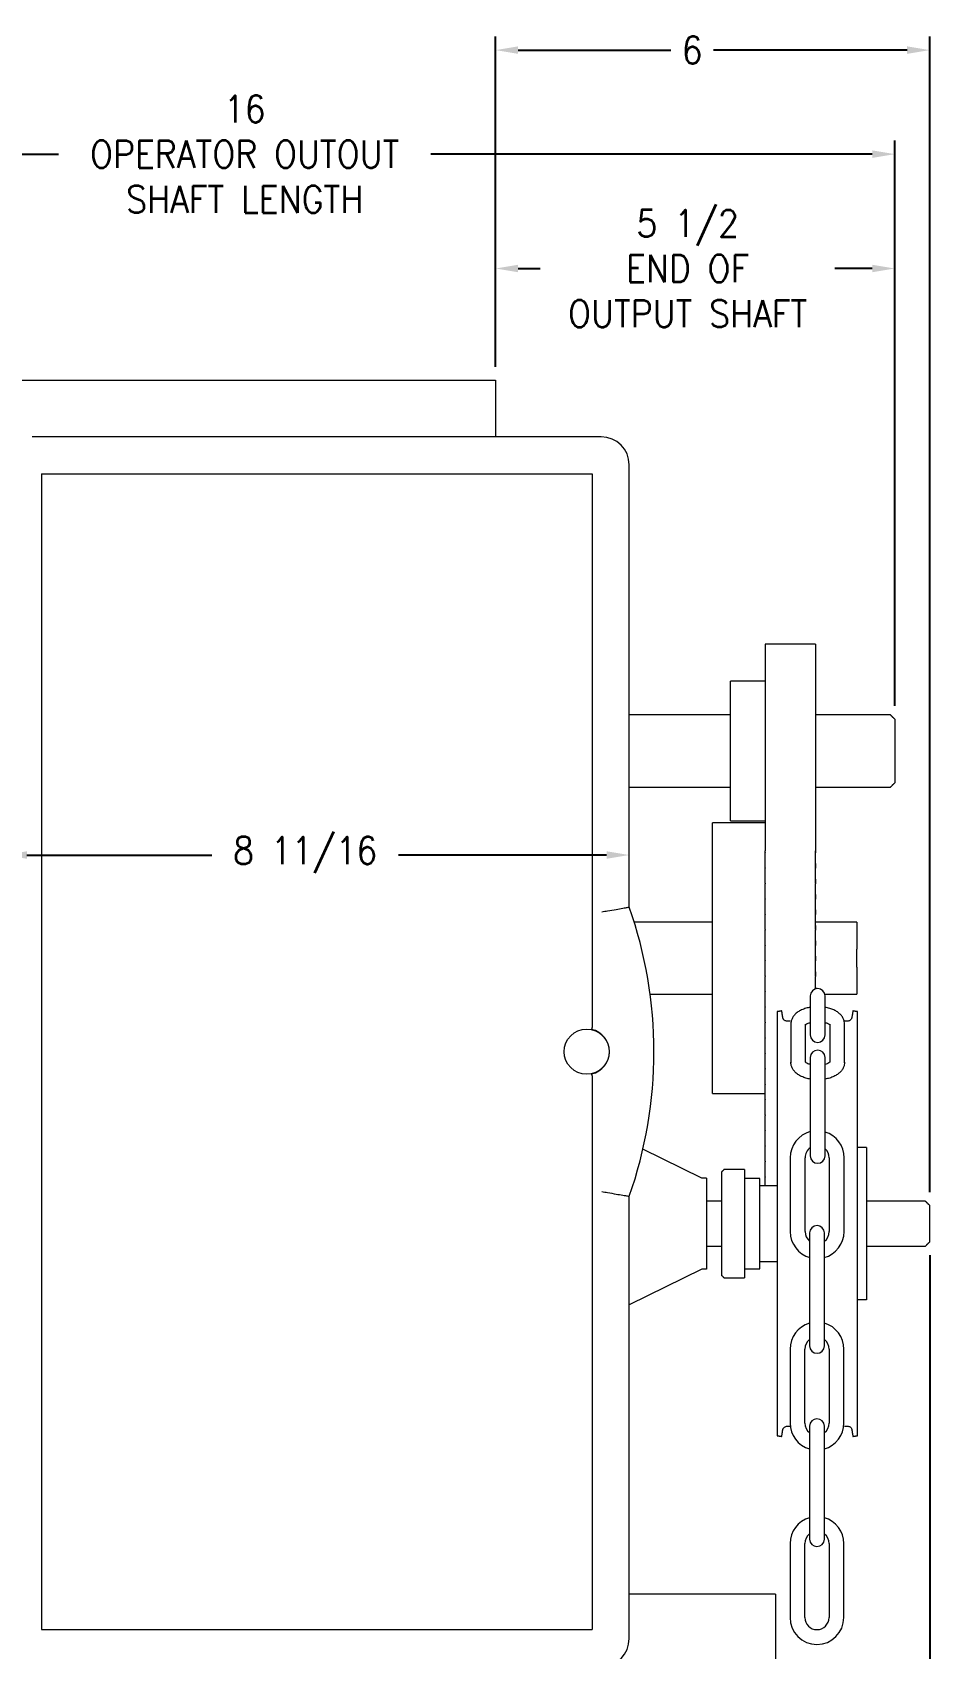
# Model space of a CAD drawing. Extents: x 4.1 to 67.2, y 8.2 to 41.8.
# Drawn here: x 14.49 to 26.91, y 19.46 to 41.83 of the extents above; entities that cross this region are included whole.
import ezdxf

# ---------------------------------------------------------------- set-up
doc = ezdxf.new("R2010")
doc.units = 0
doc.header["$LTSCALE"] = 0.5
doc.header["$MEASUREMENT"] = 0
doc.layers.get('Defpoints').update_dxf_attribs({"linetype": 'CONTINUOUS'})
doc.layers.add('DIM', color=1, linetype='CONTINUOUS')
doc.layers.add('OBJ', color=3, linetype='CONTINUOUS')
doc.styles.add('ROMANS', font='romans.shx', dxfattribs={"width": 0.9, "height": 0.375})
doc.dimstyles.new('GENIE', dxfattribs={"dimscale": 2, "dimtxt": 0.25, "dimasz": 0.156, "dimexe": 0.095, "dimexo": 0.0925, "dimgap": 0.095, "dimtad": 0, "dimtih": 1, "dimtoh": 1, "dimdec": 5, "dimzin": 4, "dimdsep": 46, "dimlunit": 5, "dimtxsty": 'ROMANS', "dimcen": 0.09, "dimadec": 0, "dimazin": 0, "dimtfac": 1, "dimtdec": 5, "dimtofl": 0, "dimtmove": 0, "dimatfit": 3, "dimfxl": 0, "dimfrac": 2, "dimtolj": 1, "dimtzin": 4, "dimarcsym": 0})

# ---------------------------------------------------------------- blocks, each defined once
blk = doc.blocks.new('*D24')
at = {"layer": 'Defpoints', "color": 0}
for p in [(10.43, 40.146), (10.43, 32.323), (26.43, 32.323)]:
    blk.add_point(p, dxfattribs=at)
at = {"layer": 'DIM', "color": 0, "lineweight": -2}
for p, q in [((10.43, 32.508), (10.43, 40.336)), ((26.43, 32.508), (26.43, 40.336)), ((10.742, 40.146), (14.855, 40.146)), ((26.118, 40.146), (20.009, 40.146))]:
    blk.add_line(p, q, dxfattribs=at)
at = {"layer": 'DIM', "color": 0}
for points in [[(10.742, 40.198), (10.742, 40.094), (10.43, 40.146)], [(26.118, 40.198), (26.118, 40.094), (26.43, 40.146)]]:
    blk.add_solid(points, dxfattribs=at)
at = {"layer": 'DIM', "color": 0, "insert": (17.432, 40.146), "char_height": 0.375, "attachment_point": 5, "style": 'ROMANS'}
blk.add_mtext('\\A1;16\\POPERATOR OUTOUT\\PSHAFT LENGTH', dxfattribs=at)
blk = doc.blocks.new('*D25')
at = {"layer": 'Defpoints', "color": 0}
for p in [(22.754, 30.444), (14.107, 19.609), (22.754, 19.597)]:
    blk.add_point(p, dxfattribs=at)
at = {"layer": 'DIM', "color": 0, "lineweight": -2}
for p, q in [((14.419, 30.444), (16.979, 30.444)), ((22.442, 30.444), (19.561, 30.444))]:
    blk.add_line(p, q, dxfattribs=at)
at = {"layer": 'DIM', "color": 0}
for points in [[(14.419, 30.496), (14.419, 30.392), (14.107, 30.444)], [(22.442, 30.496), (22.442, 30.392), (22.754, 30.444)]]:
    blk.add_solid(points, dxfattribs=at)
at = {"layer": 'DIM', "color": 0, "insert": (18.27, 30.444), "char_height": 0.375, "attachment_point": 5, "style": 'ROMANS'}
blk.add_mtext('\\A1;8 11/16', dxfattribs=at)
blk = doc.blocks.new('*D27')
at = {"layer": 'Defpoints', "color": 0}
for p in [(26.43, 38.563), (20.905, 37.016), (26.43, 32.323)]:
    blk.add_point(p, dxfattribs=at)
at = {"layer": 'DIM', "color": 0, "lineweight": -2}
for p, q in [((20.905, 37.201), (20.905, 38.753)), ((26.43, 32.508), (26.43, 38.753)), ((21.217, 38.563), (21.524, 38.563)), ((26.118, 38.563), (25.601, 38.563))]:
    blk.add_line(p, q, dxfattribs=at)
at = {"layer": 'DIM', "color": 0}
for points in [[(21.217, 38.615), (21.217, 38.511), (20.905, 38.563)], [(26.118, 38.615), (26.118, 38.511), (26.43, 38.563)]]:
    blk.add_solid(points, dxfattribs=at)
at = {"layer": 'DIM', "color": 0, "insert": (23.563, 38.563), "char_height": 0.375, "attachment_point": 5, "style": 'ROMANS'}
blk.add_mtext('\\A1;5 1/2\\PEND OF \\POUTPUT SHAFT', dxfattribs=at)
blk = doc.blocks.new('*D30')
at = {"layer": 'Defpoints', "color": 0}
for p in [(26.913, 41.586), (20.905, 37.016), (26.913, 25.593)]:
    blk.add_point(p, dxfattribs=at)
at = {"layer": 'DIM', "color": 0, "lineweight": -2}
for p, q in [((20.905, 37.201), (20.905, 41.776)), ((26.913, 25.778), (26.913, 41.776)), ((21.217, 41.586), (23.331, 41.586)), ((26.601, 41.586), (23.92, 41.586))]:
    blk.add_line(p, q, dxfattribs=at)
at = {"layer": 'DIM', "color": 0}
for points in [[(21.217, 41.638), (21.217, 41.534), (20.905, 41.586)], [(26.601, 41.638), (26.601, 41.534), (26.913, 41.586)]]:
    blk.add_solid(points, dxfattribs=at)
at = {"layer": 'DIM', "color": 0, "insert": (23.625, 41.586), "char_height": 0.375, "attachment_point": 5, "style": 'ROMANS'}
blk.add_mtext('\\A1;6', dxfattribs=at)
blk = doc.blocks.new('*D31')
at = {"layer": 'Defpoints', "color": 0}
for p in [(10.117, 25.089), (26.913, 25.089), (26.913, 9.396)]:
    blk.add_point(p, dxfattribs=at)
at = {"layer": 'DIM', "color": 0, "lineweight": -2}
for p, q in [((10.117, 24.904), (10.117, 9.206)), ((26.913, 24.904), (26.913, 9.206)), ((10.429, 9.396), (16.22, 9.396)), ((26.601, 9.396), (20.827, 9.396))]:
    blk.add_line(p, q, dxfattribs=at)
at = {"layer": 'DIM', "color": 0}
for points in [[(10.429, 9.448), (10.429, 9.344), (10.117, 9.396)], [(26.601, 9.448), (26.601, 9.344), (26.913, 9.396)]]:
    blk.add_solid(points, dxfattribs=at)
at = {"layer": 'DIM', "color": 0, "insert": (18.524, 9.396), "char_height": 0.375, "attachment_point": 5, "style": 'ROMANS'}
blk.add_mtext('\\A1;16 13/16\\POVERALL LENGTH', dxfattribs=at)

msp = doc.modelspace()

# ---------------------------------------------------------------- linework, layer by layer
at = {"layer": 'OBJ', "linetype": 'Continuous', "lineweight": 15}
for p, q in [((5.139267, 37.016032), (20.905479, 37.016032)), ((20.905479, 37.016032), (20.905479, 36.232489)), ((22.367986, 36.232489), (14.492988, 36.232489)), ((22.753896, 29.723451), (22.753896, 35.84658)), ((14.617989, 35.721579), (14.617989, 19.72158)), ((14.617989, 35.721579), (22.242986, 35.721579)), ((22.242986, 35.721579), (22.242986, 28.058829)), ((24.636478, 33.362173), (24.636478, 33.226143)), ((25.331478, 33.362173), (25.331478, 33.225177)), ((25.331478, 33.342739), (25.331478, 33.224491)), ((24.636478, 33.225177), (24.636478, 33.194365)), ((24.636478, 33.194365), (24.636478, 32.921367)), ((25.331478, 33.323308), (25.331478, 33.205057)), ((25.331478, 33.303874), (25.331478, 33.185626)), ((25.331478, 33.284443), (25.331478, 33.166191)), ((25.331478, 33.265008), (25.331478, 33.146761)), ((25.331478, 33.245578), (25.331478, 33.194365)), ((25.331478, 33.226143), (25.331478, 33.107896)), ((25.331478, 33.225177), (25.331478, 33.150197)), ((25.331478, 33.194365), (25.331478, 32.921367)), ((25.331478, 33.194365), (25.331478, 33.088461)), ((25.331478, 33.187278), (25.331478, 33.069031)), ((25.331478, 33.167848), (25.331478, 33.049596)), ((25.331478, 33.148413), (25.331478, 33.030166)), ((25.331478, 33.128978), (25.331478, 33.010731)), ((24.636478, 32.921367), (24.636478, 32.70671)), ((25.331478, 33.109548), (25.331478, 32.991301)), ((25.331478, 33.090113), (25.331478, 32.971866)), ((25.331478, 33.070683), (25.331478, 32.952436)), ((25.331478, 33.051248), (25.331478, 32.933001)), ((25.331478, 33.031818), (25.331478, 32.913571)), ((25.331478, 33.012383), (25.331478, 32.894136)), ((25.331478, 32.992953), (25.331478, 32.874706)), ((25.331478, 32.973518), (25.331478, 32.86217)), ((25.331478, 32.921367), (25.331478, 32.701031)), ((25.331478, 32.915223), (25.331478, 32.86217)), ((25.331478, 32.897459), (25.331478, 32.86217)), ((24.155478, 32.6791), (24.155478, 32.85253)), ((24.155478, 30.915032), (24.155478, 32.6791)), ((24.636478, 32.701256), (24.636478, 32.299305)), ((25.331478, 32.831481), (25.331478, 32.823305)), ((25.331478, 32.78444), (25.331478, 32.745575)), ((25.331478, 32.701256), (25.331478, 32.299305)), ((25.331478, 32.657909), (25.331478, 32.648415)), ((25.331478, 32.62898), (25.331478, 32.60955)), ((24.636478, 32.299305), (24.636478, 32.001202)), ((25.331478, 32.299305), (25.331478, 32.001202)), ((26.430479, 32.323279), (26.430479, 31.444279)), ((24.636478, 32.001202), (24.636478, 31.549798)), ((25.331478, 32.001202), (25.331478, 31.549798)), ((26.430479, 32.021735), (26.430479, 31.986423)), ((24.636478, 31.549798), (24.636478, 31.265352)), ((25.331478, 31.549798), (25.331478, 31.265352)), ((24.636478, 31.265352), (24.636478, 30.897503)), ((25.331478, 31.265352), (25.331478, 30.897503)), ((23.905476, 27.14103), (23.905476, 30.891031)), ((24.636478, 30.897503), (24.636478, 30.719191)), ((25.331478, 30.902726), (25.331478, 30.719191)), ((24.636478, 30.719191), (24.636478, 30.499977)), ((25.331478, 30.719191), (25.331478, 30.499977)), ((24.636478, 30.480815), (24.636478, 30.499977)), ((24.636478, 30.480815), (24.636478, 30.474694)), ((24.636478, 30.266989), (24.636478, 30.474704)), ((25.331478, 30.538579), (25.331478, 30.474694)), ((25.331478, 30.480815), (25.331478, 30.499977)), ((25.331478, 30.266989), (25.331478, 30.474694)), ((24.636478, 30.266989), (24.636478, 30.260869)), ((24.636478, 30.053163), (24.636478, 30.260878)), ((25.331478, 30.324754), (25.331478, 30.260869)), ((25.331478, 30.053163), (25.331478, 30.260869)), ((24.636478, 30.053163), (24.636478, 30.047043)), ((24.636478, 29.839337), (24.636478, 30.047052)), ((25.331478, 30.110928), (25.331478, 30.047043)), ((25.331478, 29.839337), (25.331478, 30.047043)), ((24.636478, 29.839337), (24.636478, 29.833217)), ((24.636478, 29.625511), (24.636478, 29.833226)), ((25.331478, 29.897102), (25.331478, 29.833217)), ((25.331478, 29.625511), (25.331478, 29.833217)), ((24.636478, 29.625511), (24.636478, 29.619391)), ((24.636478, 29.411686), (24.636478, 29.619401)), ((25.331478, 29.683276), (25.331478, 29.619391)), ((25.331478, 29.411686), (25.331478, 29.619391)), ((24.636478, 29.411686), (24.636478, 29.405565)), ((24.636478, 29.19786), (24.636478, 29.405575)), ((25.331478, 29.46945), (25.331478, 29.405565)), ((25.331478, 29.19786), (25.331478, 29.405565)), ((25.905475, 29.516031), (25.905475, 29.141029)), ((24.636478, 29.19786), (24.636478, 29.19174)), ((24.636478, 28.984034), (24.636478, 29.191749)), ((25.331478, 29.255625), (25.331478, 29.19174)), ((25.331478, 28.984034), (25.331478, 29.19174)), ((25.905475, 28.891032), (25.905475, 29.141029)), ((24.636478, 28.984034), (24.636478, 28.977914)), ((24.636478, 28.770208), (24.636478, 28.977923)), ((25.331478, 29.041799), (25.331478, 28.977914)), ((25.331478, 28.770208), (25.331478, 28.977914)), ((25.905475, 28.891032), (25.905475, 28.51603)), ((24.636478, 28.770208), (24.636478, 28.764088)), ((24.636478, 28.556382), (24.636478, 28.764097)), ((25.331478, 28.827973), (25.331478, 28.764088)), ((25.331478, 28.590413), (25.331478, 28.764088)), ((24.636478, 28.556382), (24.636478, 28.550262)), ((24.636478, 28.342557), (24.636478, 28.550272)), ((25.260177, 28.492774), (25.260177, 27.952775)), ((25.331478, 28.614147), (25.331478, 28.590413)), ((25.465175, 27.952775), (25.465175, 28.492774)), ((24.636478, 28.342557), (24.636478, 28.336437)), ((24.636478, 28.128731), (24.636478, 28.336446)), ((24.800978, 28.275804), (24.800978, 26.895332)), ((25.914378, 22.40614), (25.914378, 28.275804)), ((24.636478, 28.128731), (24.636478, 28.122611)), ((24.636478, 27.914905), (24.636478, 28.12262)), ((25.249655, 28.122611), (25.260177, 28.122611)), ((24.636478, 27.914905), (24.636478, 27.908785)), ((24.636478, 27.701079), (24.636478, 27.908794)), ((24.636478, 27.701079), (24.636478, 27.694959)), ((24.636478, 27.487253), (24.636478, 27.694969)), ((25.260177, 27.641263), (25.260177, 27.532215)), ((25.465175, 27.532215), (25.465175, 27.641263)), ((22.242986, 27.38433), (22.242986, 19.72158)), ((24.636478, 27.487253), (24.636478, 27.481133)), ((24.636478, 27.273428), (24.636478, 27.484663)), ((23.905476, 27.14103), (24.636478, 27.14103)), ((24.636478, 27.273428), (24.636478, 27.267308)), ((24.636478, 27.059602), (24.636478, 27.267317)), ((24.636478, 27.059602), (24.636478, 27.053482)), ((24.636478, 26.845776), (24.636478, 27.053491)), ((24.800978, 26.895332), (24.800978, 22.40614)), ((24.636478, 26.845776), (24.636478, 26.839656)), ((24.636478, 26.63195), (24.636478, 26.839665)), ((24.636478, 26.63195), (24.636478, 26.62583)), ((24.636478, 26.418124), (24.636478, 26.62584)), ((25.260177, 26.710046), (25.260177, 26.279095)), ((25.465175, 26.279095), (25.465175, 26.710046)), ((24.636478, 26.418124), (24.636478, 26.412004)), ((24.636478, 26.204299), (24.636478, 26.412014)), ((23.759341, 25.970939), (22.943307, 26.370835)), ((24.636478, 26.204299), (24.636478, 26.198179)), ((24.636478, 25.990473), (24.636478, 26.198188)), ((26.037675, 26.396695), (25.914378, 26.396695)), ((26.037675, 26.396695), (26.037675, 26.129572)), ((23.823025, 25.970939), (23.759341, 25.970939)), ((23.823025, 25.970939), (23.823025, 24.71101)), ((24.037677, 24.620974), (24.037677, 26.060975)), ((24.347677, 26.090975), (24.347677, 24.590974)), ((24.562676, 25.865974), (24.562676, 25.964477)), ((24.636478, 25.990473), (24.636478, 25.984353)), ((24.636478, 25.864472), (24.636478, 25.984362)), ((26.037675, 26.129572), (26.037675, 25.451633)), ((24.562676, 24.717472), (24.562676, 25.943085)), ((22.753896, 19.596579), (22.753896, 25.719708)), ((26.912676, 25.340975), (26.912676, 25.592976)), ((26.037675, 25.451633), (26.037675, 24.97312)), ((26.912676, 25.088974), (26.912676, 25.340975)), ((25.251326, 25.213181), (25.251326, 24.943182)), ((25.456328, 24.943182), (25.456328, 25.213181)), ((26.037675, 24.97312), (26.037675, 24.417863)), ((23.759341, 24.71101), (22.753896, 24.218294)), ((23.823025, 24.71101), (23.759341, 24.71101)), ((26.037675, 24.417863), (26.037675, 24.285254)), ((26.037675, 24.285254), (25.914378, 24.285254)), ((25.251326, 23.919179), (25.251326, 23.649179)), ((25.456328, 23.649179), (25.456328, 23.919179)), ((25.250509, 22.53781), (25.250509, 22.267811)), ((25.455507, 22.267811), (25.455507, 22.53781)), ((25.250509, 21.243812), (25.250509, 20.973813)), ((25.455507, 20.973813), (25.455507, 21.243812)), ((24.779975, 20.212389), (24.779975, 13.742389)), ((14.617989, 19.72158), (22.242986, 19.72158))]:
    msp.add_line(p, q, dxfattribs=at)
msp.add_circle((22.165496, 27.72158), 0.3125, dxfattribs=at)
for centre, radius, start, end in [((22.367987, 35.84658), 0.385909, 0, 90), ((17.086132, 27.72158), 6.010909, 340.5466288, 19.4533712), ((25.362677, 28.492774), 0.1025, 0, 180), ((22.165496, 27.72158), 0.31504, 282.5866872, 77.4133128), ((25.362677, 27.952774), 0.1025, 180, 0), ((25.362677, 27.641265), 0.1025, 0, 180), ((25.355022, 26.254571), 0.3725, 104.7508363, 180), ((25.355022, 26.254571), 0.3725, 0, 72.5155671), ((25.355022, 26.254571), 0.1675, 124.3625341, 180), ((25.362677, 26.279096), 0.1025, 180, 0), ((25.355022, 26.254571), 0.1675, 0, 48.0749806), ((25.353827, 25.213181), 0.1025, 0, 180), ((25.355022, 25.230571), 0.3725, 180, 254.5830637), ((25.355022, 25.230571), 0.1675, 180, 231.7516116), ((25.355022, 25.230571), 0.3725, 285.4169363, 0), ((25.355022, 25.230571), 0.1675, 307.21508, 0), ((25.353023, 23.604906), 0.3725, 106.3092813, 180), ((25.353023, 23.604906), 0.3725, 0, 73.8992248), ((25.353023, 23.604906), 0.1675, 127.382777, 180), ((25.353023, 23.604906), 0.1675, 0, 51.9212783), ((25.353827, 23.649181), 0.1025, 180, 0), ((25.353007, 22.537811), 0.1025, 0, 180), ((25.353023, 22.580906), 0.3725, 180, 254.0254907), ((25.353023, 22.580906), 0.1675, 180, 232.2633206), ((25.353023, 22.580906), 0.1675, 307.7231848, 0), ((25.353023, 22.580906), 0.3725, 285.9695174, 0), ((25.352192, 20.912511), 0.3725, 105.8416992, 180), ((25.352192, 20.912511), 0.3725, 0, 73.8975877), ((25.352192, 20.912511), 0.1675, 127.378375, 180), ((25.352192, 20.912511), 0.1675, 0, 51.9168344), ((25.353007, 20.973811), 0.1025, 180, 0), ((25.352192, 19.888511), 0.3725, 180, 0), ((25.352192, 19.888511), 0.1675, 180, 0), ((22.367987, 19.59658), 0.385909, 270, 0)]:
    msp.add_arc(centre, radius, start, end, dxfattribs=at)
for points in [[(25.331478, 33.362173), (24.636478, 33.362173)], [(24.636478, 32.85253), (24.155478, 32.85253)], [(24.155478, 32.383282), (22.753896, 32.383282)], [(26.370476, 32.383282), (25.331478, 32.383282)], [(26.430479, 32.323279), (26.370476, 32.383282)], [(22.753896, 31.38428), (24.155478, 31.38428)], [(25.331478, 31.38428), (26.370476, 31.38428)], [(26.370476, 31.38428), (26.430479, 31.444279)], [(24.636478, 30.891031), (23.905476, 30.891031)], [(24.155478, 30.915032), (24.636478, 30.915032)], [(22.753896, 29.723451), (22.749419, 29.722686)], [(23.905476, 29.516031), (22.822943, 29.516031)], [(25.905475, 29.516031), (25.331478, 29.516031)], [(23.044311, 28.51603), (23.905476, 28.51603)], [(25.462505, 28.51603), (25.905475, 28.51603)], [(24.865177, 28.285974), (24.800978, 28.275804)], [(24.880289, 28.190555), (24.865177, 28.285974)], [(25.850179, 28.285974), (25.834461, 28.186749)], [(25.914378, 28.275804), (25.850179, 28.285974)], [(22.242986, 28.058829), (22.242878, 28.057829)], [(24.983147, 28.14443), (24.939993, 28.14443)], [(24.990178, 28.101918), (24.990178, 27.568241)], [(25.195175, 27.579087), (25.195175, 28.101918)], [(25.530177, 28.101918), (25.530177, 27.576388)], [(25.775467, 28.14443), (25.732204, 28.14443)], [(25.735179, 27.568241), (25.735179, 28.101918)], [(25.260177, 27.532215), (25.260177, 26.710046)], [(25.465175, 26.710046), (25.465175, 27.532215)], [(22.242878, 27.385334), (22.242986, 27.38433)], [(24.982523, 26.254573), (24.982523, 26.120542)], [(25.187521, 25.23057), (25.187521, 26.254573)], [(25.522522, 26.254573), (25.522522, 25.23057)], [(25.72752, 26.120467), (25.72752, 26.254573)], [(24.067676, 26.090975), (24.037677, 26.060975)], [(24.347677, 26.090975), (24.067676, 26.090975)], [(24.562676, 25.964477), (24.347677, 25.964477)], [(24.982523, 26.120542), (24.982523, 25.23057)], [(25.72752, 25.23057), (25.72752, 26.120467)], [(24.800978, 25.864472), (24.562676, 25.864472)], [(22.753896, 25.719708), (22.749419, 25.720478)], [(24.037677, 25.652974), (23.823025, 25.652974)], [(26.852677, 25.652974), (26.037675, 25.652974)], [(26.912676, 25.592976), (26.852677, 25.652974)], [(26.852677, 25.028975), (26.912676, 25.088974)], [(23.823025, 25.028975), (24.037677, 25.028975)], [(25.251326, 24.943182), (25.251326, 23.919179)], [(25.456328, 23.919179), (25.456328, 24.943182)], [(26.037675, 25.028975), (26.852677, 25.028975)], [(24.037677, 24.620974), (24.067676, 24.590974)], [(24.347677, 24.717472), (24.562676, 24.717472)], [(24.562676, 24.817472), (24.800978, 24.817472)], [(24.067676, 24.590974), (24.347677, 24.590974)], [(24.980524, 23.604907), (24.980524, 22.580904)], [(25.185521, 22.580904), (25.185521, 23.604907)], [(25.520523, 23.604907), (25.520523, 22.580904)], [(25.725521, 22.580904), (25.725521, 23.604907)], [(24.800978, 22.40614), (24.865177, 22.395975)], [(24.865177, 22.395975), (24.880929, 22.495427)], [(24.939993, 22.537519), (24.983058, 22.537519)], [(25.732204, 22.537519), (25.775467, 22.537519)], [(25.834306, 22.496186), (25.850179, 22.395975)], [(25.850179, 22.395975), (25.914378, 22.40614)], [(25.250509, 22.267811), (25.250509, 21.698976)], [(25.455507, 21.698976), (25.455507, 22.267811)], [(25.250509, 21.698976), (25.250509, 21.243812)], [(25.455507, 21.243812), (25.455507, 21.698976)], [(24.979693, 20.912509), (24.979693, 19.888511)], [(25.184691, 19.888511), (25.184691, 20.912509)], [(25.519692, 20.912509), (25.519692, 19.888511)], [(25.72469, 19.888511), (25.72469, 20.912509)], [(24.779975, 20.212389), (22.753896, 20.212389)]]:
    msp.add_open_spline(points, degree=1, dxfattribs=at)
for points, knots in [([(22.374477, 29.657322), (22.374907, 29.657399), (22.40207, 29.662239), (22.471082, 29.674377), (22.575071, 29.692598), (22.669869, 29.709013), (22.735041, 29.72022), (22.744626, 29.721864), (22.749419, 29.722686)], [0, 0, 0, 0, 0.002243015, 0.141616529, 0.35913222, 0.573676391, 0.786813023, 1, 1, 1, 1]), ([(25.260177, 28.335507), (25.25075, 28.334096), (25.218997, 28.329344), (25.168603, 28.313284), (25.11289, 28.288081), (25.066735, 28.256299), (25.031116, 28.220101), (25.006137, 28.179778), (24.992338, 28.139637), (24.990828, 28.113264), (24.990178, 28.101918)], [0, 0, 0, 0, 0.065010849, 0.218956566, 0.376742986, 0.522560694, 0.659049939, 0.786282788, 0.90805156, 1, 1, 1, 1]), ([(25.735179, 28.101918), (25.734382, 28.114494), (25.732615, 28.142356), (25.717504, 28.18325), (25.692231, 28.222392), (25.65749, 28.257064), (25.613299, 28.287428), (25.559585, 28.31218), (25.509204, 28.328611), (25.476104, 28.333778), (25.465175, 28.335484)], [0, 0, 0, 0, 0.101898038, 0.22574353, 0.350144029, 0.480802102, 0.621419529, 0.771206116, 0.92446136, 1, 1, 1, 1]), ([(25.834297, 28.183328), (25.834752, 28.185928), (25.835591, 28.190722), (25.835949, 28.19193), (25.835198, 28.188972), (25.834062, 28.185286), (25.830773, 28.177073), (25.821939, 28.163185), (25.805027, 28.150553), (25.787785, 28.144067), (25.778126, 28.145071), (25.775621, 28.145331)], [0, 0, 0, 0, 0.1896290934, 0.3495567872, 0.3990921536, 0.4376262152, 0.4876183248, 0.6152094579, 0.7889060141, 0.9452676303, 1, 1, 1, 1]), ([(22.234148, 28.02905), (22.234162, 28.029051), (22.234323, 28.029063), (22.23488, 28.029675), (22.236195, 28.032798), (22.238255, 28.039332), (22.240591, 28.047993), (22.242115, 28.054551), (22.242878, 28.057829)], [0, 0, 0, 0, 0.011601926, 0.133679531, 0.350822275, 0.567320382, 0.783662832, 1, 1, 1, 1]), ([(24.940246, 28.145021), (24.934178, 28.145218), (24.922192, 28.145607), (24.906708, 28.153103), (24.895084, 28.162539), (24.88749, 28.172235), (24.883131, 28.180505), (24.881069, 28.185978), (24.880207, 28.188832), (24.879743, 28.190565), (24.879553, 28.191474), (24.879737, 28.190576), (24.879858, 28.189987)], [0, 0, 0, 0, 0.160722776, 0.317465274, 0.449036927, 0.559482643, 0.646834171, 0.703820697, 0.744554084, 0.790868121, 0.862962476, 1, 1, 1, 1]), ([(25.196335, 28.095075), (25.200036, 28.098204), (25.207486, 28.104502), (25.230225, 28.116897), (25.250737, 28.123233), (25.260177, 28.126149)], [0, 0, 0, 0, 0.347680778, 0.699788899, 1, 1, 1, 1]), ([(25.465175, 28.125802), (25.471346, 28.124137), (25.490143, 28.119064), (25.511585, 28.108381), (25.525631, 28.098462), (25.527373, 28.096578), (25.527417, 28.09653)], [0, 0, 0, 0, 0.197410996, 0.601325833, 0.989875093, 1, 1, 1, 1]), ([(25.260177, 27.342799), (25.25075, 27.34421), (25.218997, 27.348962), (25.168603, 27.365022), (25.11289, 27.390225), (25.066735, 27.422007), (25.031116, 27.458205), (25.006137, 27.498528), (24.992338, 27.538669), (24.990828, 27.565042), (24.990178, 27.576388)], [0, 0, 0, 0, 0.065010849, 0.218956566, 0.376742986, 0.522560694, 0.659049939, 0.786282788, 0.90805156, 1, 1, 1, 1]), ([(25.260177, 27.544356), (25.254031, 27.546002), (25.235307, 27.551015), (25.212869, 27.562501), (25.196332, 27.573809), (25.192419, 27.580139), (25.193019, 27.578636), (25.193087, 27.578467)], [0, 0, 0, 0, 0.138848401, 0.422957122, 0.696245113, 0.965829464, 1, 1, 1, 1]), ([(25.532463, 27.578965), (25.531955, 27.578127), (25.530922, 27.576424), (25.517309, 27.565257), (25.495242, 27.553352), (25.474652, 27.546954), (25.465175, 27.544009)], [0, 0, 0, 0, 0.251561297, 0.511779834, 0.77529768, 1, 1, 1, 1]), ([(25.735179, 27.576388), (25.734382, 27.563812), (25.732615, 27.53595), (25.717504, 27.495057), (25.692231, 27.455914), (25.65749, 27.421243), (25.613299, 27.390878), (25.559585, 27.366126), (25.509204, 27.349695), (25.476104, 27.344528), (25.465175, 27.342822)], [0, 0, 0, 0, 0.101898038, 0.22574353, 0.350144029, 0.480802102, 0.621419529, 0.771206116, 0.92446136, 1, 1, 1, 1]), ([(22.242878, 27.385334), (22.242115, 27.388613), (22.240591, 27.39517), (22.238254, 27.403827), (22.236195, 27.410366), (22.23488, 27.413489), (22.234323, 27.414101), (22.234162, 27.414112), (22.234148, 27.414113)], [0, 0, 0, 0, 0.216341724, 0.432603323, 0.649170337, 0.866317653, 0.98839783, 1, 1, 1, 1]), ([(22.374477, 25.785841), (22.374907, 25.785764), (22.40207, 25.780924), (22.47108, 25.768777), (22.575071, 25.750569), (22.669869, 25.73415), (22.735041, 25.722943), (22.744626, 25.7213), (22.749419, 25.720478)], [0, 0, 0, 0, 0.002243015, 0.141617903, 0.359132286, 0.573676435, 0.786813045, 1, 1, 1, 1]), ([(24.879904, 22.491981), (24.880058, 22.492559), (24.880351, 22.493666), (24.881663, 22.497721), (24.885206, 22.506017), (24.894039, 22.519228), (24.910431, 22.531434), (24.927497, 22.537864), (24.937226, 22.536876), (24.939814, 22.536614)], [0, 0, 0, 0, 0.0669178437, 0.1281124217, 0.2162325245, 0.4012285775, 0.6662238025, 0.9112156349, 1, 1, 1, 1]), ([(25.775237, 22.537313), (25.782019, 22.536819), (25.794576, 22.535905), (25.81027, 22.527798), (25.821369, 22.518218), (25.828545, 22.508614), (25.832584, 22.500579), (25.834443, 22.495474), (25.835243, 22.492791), (25.835637, 22.491265), (25.835766, 22.490637), (25.835713, 22.490903), (25.83571, 22.49092)], [0, 0, 0, 0, 0.205611616, 0.380684497, 0.528114579, 0.651448636, 0.747662879, 0.809080551, 0.854986434, 0.909337777, 0.994392512, 1, 1, 1, 1])]:
    msp.add_open_spline(points, degree=3, knots=knots, dxfattribs=at)

# ---------------------------------------------------------------- dimensions: what is measured, and where the dimension line sits
at = {"layer": 'DIM'}
dim = msp.add_linear_dim(base=(10.430476, 40.146277), p1=(26.430479, 32.323279), p2=(10.430476, 32.323279), text='<>\\POPERATOR OUTOUT\\PSHAFT LENGTH', dimstyle='GENIE', dxfattribs=at)
dim.commit()
dim.dimension.update_dxf_attribs({"geometry": '*D24', "text_midpoint": (17.431991, 40.146277), "dimtype": 160})
dim = msp.add_linear_dim(base=(26.912676, 41.586111), p1=(20.905479, 37.016032), p2=(26.912676, 25.592976), dimstyle='GENIE', dxfattribs=at)
dim.commit()
dim.dimension.update_dxf_attribs({"geometry": '*D30', "text_midpoint": (23.625364, 41.586111), "dimtype": 160})
for base, p1, p2, text, override, picture, middle in [((26.430479, 38.563108), (20.905479, 37.016032), (26.430479, 32.323279), '<>\\PEND OF \\POUTPUT SHAFT', {"dimdec": 4}, '*D27', (23.562531, 38.563108)), ((22.753896, 30.444247), (14.107078, 19.608622), (22.753896, 19.59658), '8 11/16', {"dimdec": 4, "dimse1": 1, "dimse2": 1}, '*D25', (18.27037, 30.444247)), ((26.912676, 9.396163), (10.116979, 25.088974), (26.912676, 25.088974), '<>\\POVERALL LENGTH', {"dimdec": 4}, '*D31', (18.523694, 9.396163))]:
    dim = msp.add_linear_dim(base=base, p1=p1, p2=p2, text=text, dimstyle='GENIE', override=override, dxfattribs=at)
    dim.commit()
    dim.dimension.update_dxf_attribs({"geometry": picture, "text_midpoint": middle, "dimtype": 160})

doc.saveas('drawing.dxf')
